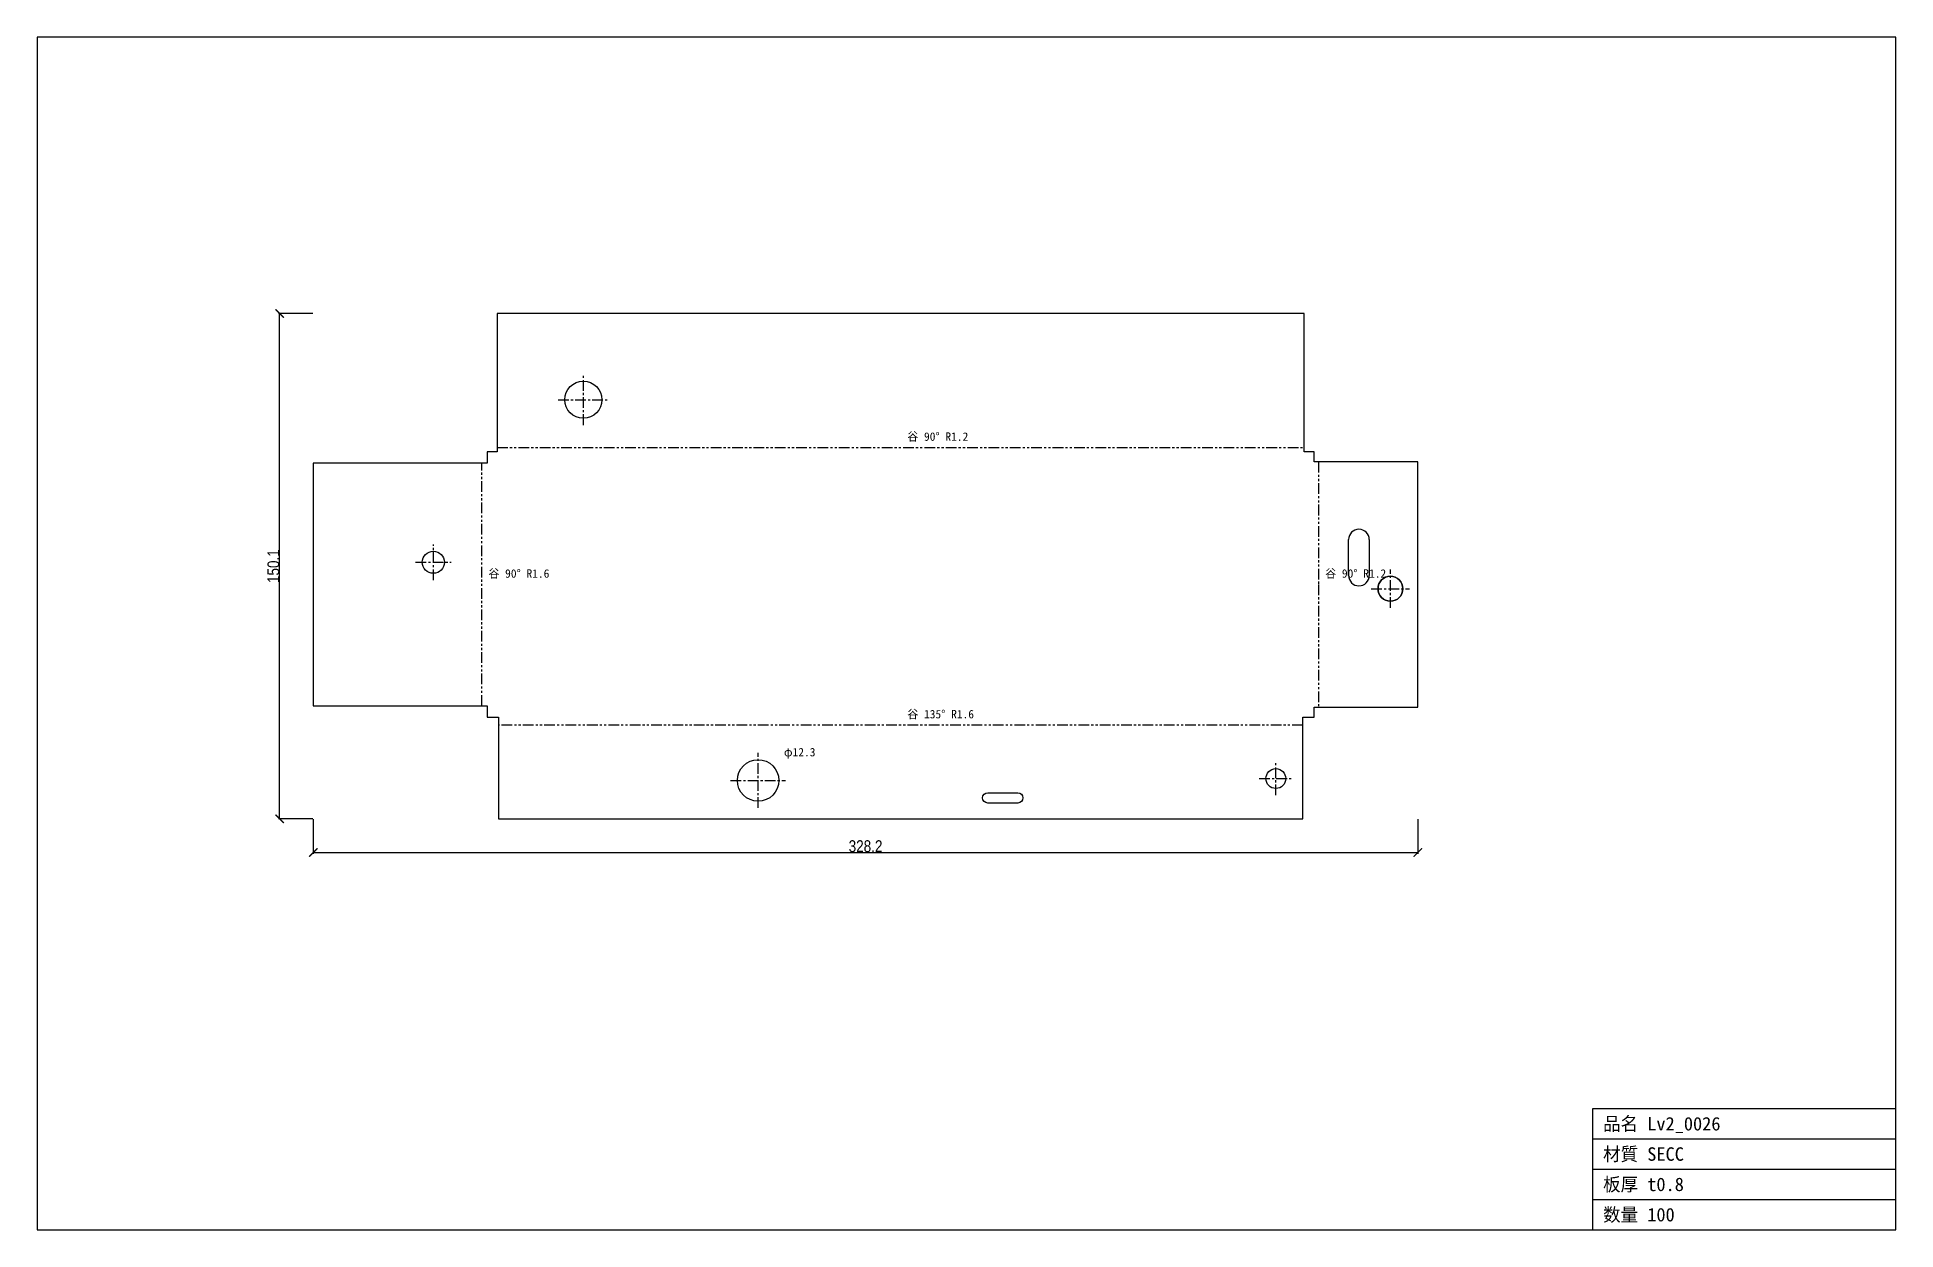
# Model space of a CAD drawing. Header units: millimetres. Extents: x -134 to 419, y -152 to 202.
import ezdxf

# ---------------------------------------------------------------- set-up
doc = ezdxf.new("R2010")
doc.units = ezdxf.units.MM
doc.linetypes.add('CENTER', pattern=[5.08, 3.175, -0.635, 0.635, -0.635])
doc.linetypes.add('PHANTOM', pattern=[6.35, 3.175, -0.635, 0.635, -0.635, 0.635, -0.635])
for name, color, linetype in [('1', 7, 'Continuous'), ('11', 7, 'Continuous'), ('13', 7, 'Continuous'), ('15', 7, 'Continuous'), ('3', 7, 'Continuous'), ('4', 7, 'Continuous')]:
    doc.layers.add(name, color=color, linetype=linetype)
doc.styles.add('OpenSansCondensed-Light', font='OpenSansCondensed-Light.ttf')
doc.dimstyles.new('EZDXF', dxfattribs={"dimtxt": 0.25, "dimasz": 0.175, "dimexe": 0.375, "dimexo": 0.125, "dimgap": 0.1, "dimtad": 1, "dimlfac": 100, "dimzin": 12, "dimdsep": 46, "dimtxsty": 'OpenSansCondensed-Light', "dimblk": 'ARCHTICK', "dimcen": 2.5, "dimazin": 3, "dimtfac": 0.5, "dimtmove": 2, "dimatfit": 3})

# ---------------------------------------------------------------- blocks, each defined once
blk = doc.blocks.new('HOLE_D5_88')
blk.add_circle((0, 0), 2.94)
blk = doc.blocks.new('HOLE_D11_01')
blk.add_circle((0, 0), 5.5)
blk = doc.blocks.new('_ARCHTICK')
at = {"color": 0, "linetype": 'BYBLOCK', "const_width": 0.15}
blk.add_lwpolyline([(-0.5, -0.5), (0.5, 0.5)], dxfattribs=at)

msp = doc.modelspace()

# ---------------------------------------------------------------- linework, layer by layer
at = {"layer": '11', "color": 7, "linetype": 'CONTINUOUS'}
for p, q in [((256.07, 42.05), (256.07, 52.74)), ((262.18, 52.74), (262.18, 49.49)), ((262.18, 49.49), (262.18, 42.05))]:
    msp.add_line(p, q, dxfattribs=at)
msp.add_lwpolyline([(3.4, 0), (3.4, -30.2), (242.44, -30.2), (242.44, 0), (245.84, 0), (245.84, 3), (276.62, 3), (276.62, 75.81), (245.84, 75.81), (245.84, 78.81), (242.84, 78.81), (242.84, 119.88), (3, 119.88), (3, 78.81), (0, 78.81), (0, 75.41), (-51.62, 75.41), (-51.62, 3.4), (0, 3.4), (0, 0)], close=True, dxfattribs=at)
msp.add_lwpolyline([(157.74, -25.51), (148.8, -25.51, -1), (148.8, -22.45), (157.74, -22.45, -1)], format="xyb", close=True, dxfattribs=at)
for centre, radius in [((-15.93, 46), 3.29), ((268.48, 38.13), 3.69), ((80.57, -18.81), 6.17)]:
    msp.add_circle(centre, radius, dxfattribs=at)
for centre, radius, start, end in [((259.12, 52.74), 3.06, 0, 180), ((259.12, 42.05), 3.06, 180, 0), ((268.48, 38.13), 3.69, 0, 180), ((268.48, 38.13), 3.69, 180, 0)]:
    msp.add_arc(centre, radius, start, end, dxfattribs=at)
at = {"layer": '13', "color": 4, "linetype": 'PHANTOM'}
for p, q in [((3, 80.07), (242.84, 80.07)), ((-1.57, 3.4), (-1.57, 75.41)), ((247.1, 75.81), (247.1, 39.41)), ((247.1, 39.41), (247.1, 3)), ((242.44, -2.36), (3.4, -2.36))]:
    msp.add_line(p, q, dxfattribs=at)
at = {"layer": '15', "color": 7, "linetype": 'CONTINUOUS'}
for p, q in [((418.68, 201.94), (-133.68, 201.94)), ((-133.68, 201.94), (-133.68, -152.26)), ((418.68, -152.26), (418.68, 201.94)), ((328.68, -152.26), (328.68, -116.26)), ((328.68, -116.26), (418.68, -116.26)), ((328.68, -125.26), (418.68, -125.26)), ((328.68, -134.26), (418.68, -134.26)), ((328.68, -143.26), (418.68, -143.26)), ((-133.68, -152.26), (418.68, -152.26))]:
    msp.add_line(p, q, dxfattribs=at)
at = {"layer": '3', "color": 1, "linetype": 'CENTER'}
for p, q in [((28.63, 86.76), (28.63, 101.77)), ((21.13, 94.27), (36.14, 94.27)), ((-15.93, 40.72), (-15.93, 51.29)), ((-21.21, 46), (-10.64, 46)), ((268.48, 32.45), (268.48, 43.82)), ((262.8, 38.13), (274.17, 38.13)), ((80.57, -26.98), (80.57, -10.65)), ((234.43, -23.18), (234.43, -13.3)), ((72.4, -18.81), (88.73, -18.81)), ((229.49, -18.24), (239.37, -18.24))]:
    msp.add_line(p, q, dxfattribs=at)

# ---------------------------------------------------------------- block references
at = {"layer": '11', "color": 7, "linetype": 'CONTINUOUS'}
for name, p in [('HOLE_D11_01', (28.63, 94.27)), ('HOLE_D5_88', (234.43, -18.24))]:
    msp.add_blockref(name, p, dxfattribs=at)

# ---------------------------------------------------------------- texts
at = {"layer": '4', "color": 2}
for s, height, p in [('谷 90° R1.2', 2.5, (124.92, 82.07)), ('谷 90° R1.6', 2.5, (0.43, 41.41)), ('谷 90° R1.2', 2.5, (249.1, 41.41)), ('谷 135° R1.6', 2.5, (124.92, -0.36)), ('φ12.3', 2.5, (88.23, -11.65)), ('品名 Lv2_0026', 4, (331.68, -122.76)), ('材質 SECC', 4, (331.68, -131.76)), ('板厚 t0.8', 4, (331.68, -140.76)), ('数量 100', 4, (331.68, -149.76))]:
    msp.add_text(s, height=height, dxfattribs=at).set_placement(p)

# ---------------------------------------------------------------- dimensions: what is measured, and where the dimension line sits
at = {"layer": '1', "color": 2}
msp.add_linear_dim(base=(-61.62, -30.2), p1=(-51.62, -30.2), p2=(-51.62, 119.88), angle=90, dimstyle='EZDXF', override={"dimtxt": 3.5, "dimasz": 2.5, "dimdec": 1, "dimlfac": 1}, dxfattribs=at).render()
msp.add_linear_dim(base=(-51.62, -40.2), p1=(-51.62, -30.2), p2=(276.62, -30.2), dimstyle='EZDXF', override={"dimtxt": 3.5, "dimasz": 2.5, "dimdec": 1, "dimlfac": 1}, dxfattribs=at).render()

doc.saveas('drawing.dxf')
